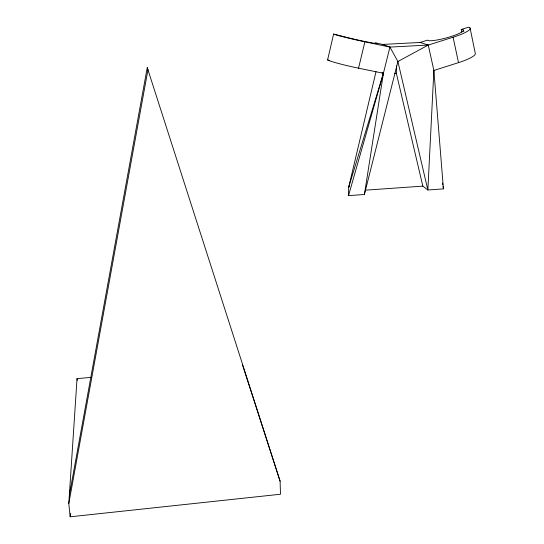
<?xml version="1.0" encoding="UTF-8"?>
<svg xmlns="http://www.w3.org/2000/svg" width="544" height="544" viewBox="0 0 544 544"><rect width="100%" height="100%" fill="white"/><g stroke="black" fill="none" stroke-linecap="round" stroke-linejoin="round"><path stroke-width="0.82" d="M376.026 71.631L348.697 187.224L348.52 195.629L364.398 194.5L383.418 73.277L358.537 68.177A25.826 1.727 12.6 0 1 327.597 59.949L333.601 34.068L344.617 36.815A19.455 0.789 12.5 0 0 363.161 41.154A19.455 0.789 12.5 0 0 376.713 43.588L377.108 43.527L375.387 42.888L382.711 44.431L420.104 42.466L428.257 45.064L433.874 70.448L443.428 188.877L427.863 189.985L422.831 186.123L396.345 73.27L396.44 65.878M69.34 495.21L147.254 67.619L280.106 481.209L280.473 494.238L70.183 516.8L70.394 513.427M70.183 516.8L68.789 503.54L77.037 378.644L91.426 377.339M68.789 503.54L147.961 69.761L147.254 67.619M461.761 31.98L461.244 29.492L463.495 30.049L463.372 30.716A19.808 3.441 -14.5 0 1 450.847 36.604A19.808 3.441 -14.5 0 1 431.725 40.705L429.447 40.786L427.407 40.168L420.104 42.466M358.537 68.177L364.895 41.813L389.932 47.09L428.257 45.064L453.104 37.223A26.493 4.597 -14.5 0 0 468.513 27.2L461.244 29.492M382.711 44.431L389.932 47.09L383.418 73.277L348.52 195.629M364.398 194.5L397.902 61.513L389.932 47.09M349.649 184.885L348.697 187.224L383.418 73.277L382.017 72.617M428.257 45.064L397.902 61.513L427.863 189.985L433.874 70.448L458.504 62.648A26.262 5.175 -14.1 0 0 475.211 53.02L470.07 28.016M365.398 190.176L422.831 186.123M394.658 73.365L396.345 73.27M327.597 59.949L329.242 60.289M242.345 364.473L280.106 481.209M453.104 37.223L458.504 62.648M463.495 30.049L463.835 31.661M442.571 183.008L442.816 184.688M443.061 186.361L443.428 188.877M77.037 378.644L77.194 380.304M364.895 41.813A26.017 1.054 12.5 0 1 333.601 34.068"/></g></svg>
